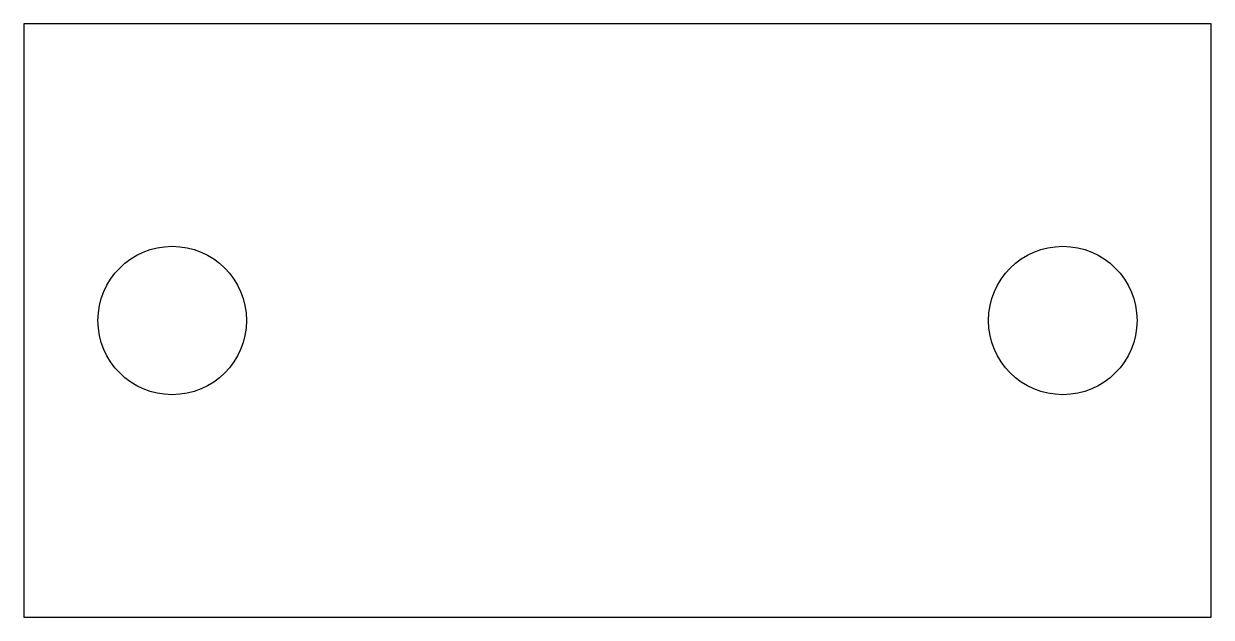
# Model space of a CAD drawing. Header units: inches. Extents: x -1 to 1, y -0.5 to 0.5.
import ezdxf

# ---------------------------------------------------------------- set-up
doc = ezdxf.new("R2010")
doc.units = ezdxf.units.IN
doc.header["$MEASUREMENT"] = 0

msp = doc.modelspace()

# ---------------------------------------------------------------- linework, layer by layer
msp.add_lwpolyline([(1, 0.5), (-1, 0.5), (-1, -0.5), (1, -0.5)], close=True)
for centre in [(-0.75, 0), (0.75, 0)]:
    msp.add_circle(centre, 0.125)

doc.saveas('drawing.dxf')
